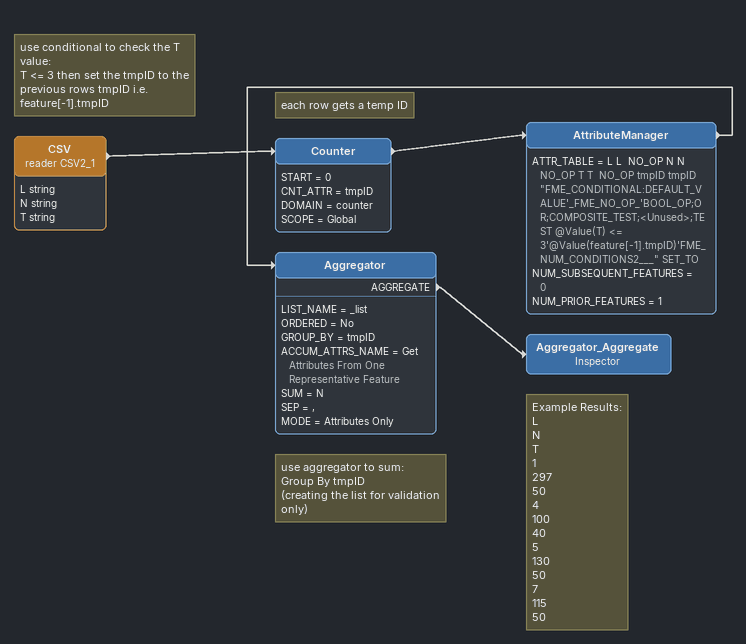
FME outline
CSV (reader CSV2_1)
    attributes: L string, N string, T string
    -> Counter
Note: each row gets a temp ID
Counter
    START = 0
    CNT_ATTR = tmpID
    DOMAIN = counter
    SCOPE = Global
    -> AttributeManager
Note: use conditional to check the T value: / T <= 3 then set the tmpID to the previous rows tmpID i.e. feature[-1].tmpID
AttributeManager
    ATTR_TABLE = L L  NO_OP N N  NO_OP T T  NO_OP tmpID tmpID "FME_CONDITIONAL:DEFAULT_VALUE'_FME_NO_OP_'BOOL_OP;OR;COMPOSITE_TEST;<Unused>;TEST @Value(T) <= 3'@Value(feature[-1].tmpID)'FME_NUM_CONDITIONS2___" SET_TO
    NUM_SUBSEQUENT_FEATURES = 0
    NUM_PRIOR_FEATURES = 1
    -> Aggregator
Note: use aggregator to sum: / Group By tmpID / (creating the list for validation only)
Aggregator
    LIST_NAME = _list
    ORDERED = No
    GROUP_BY = tmpID
    ACCUM_ATTRS_NAME = Get Attributes From One Representative Feature
    SUM = N
    SEP = ,
    MODE = Attributes Only
    AGGREGATE -> Aggregator_Aggregate
Note: Example Results: / L / N / T / 1 / 297 / 50 / 4 / 100 / 40 / 5 / 130 / 50 / 7 / 115 / 50
Aggregator_Aggregate: Inspector
